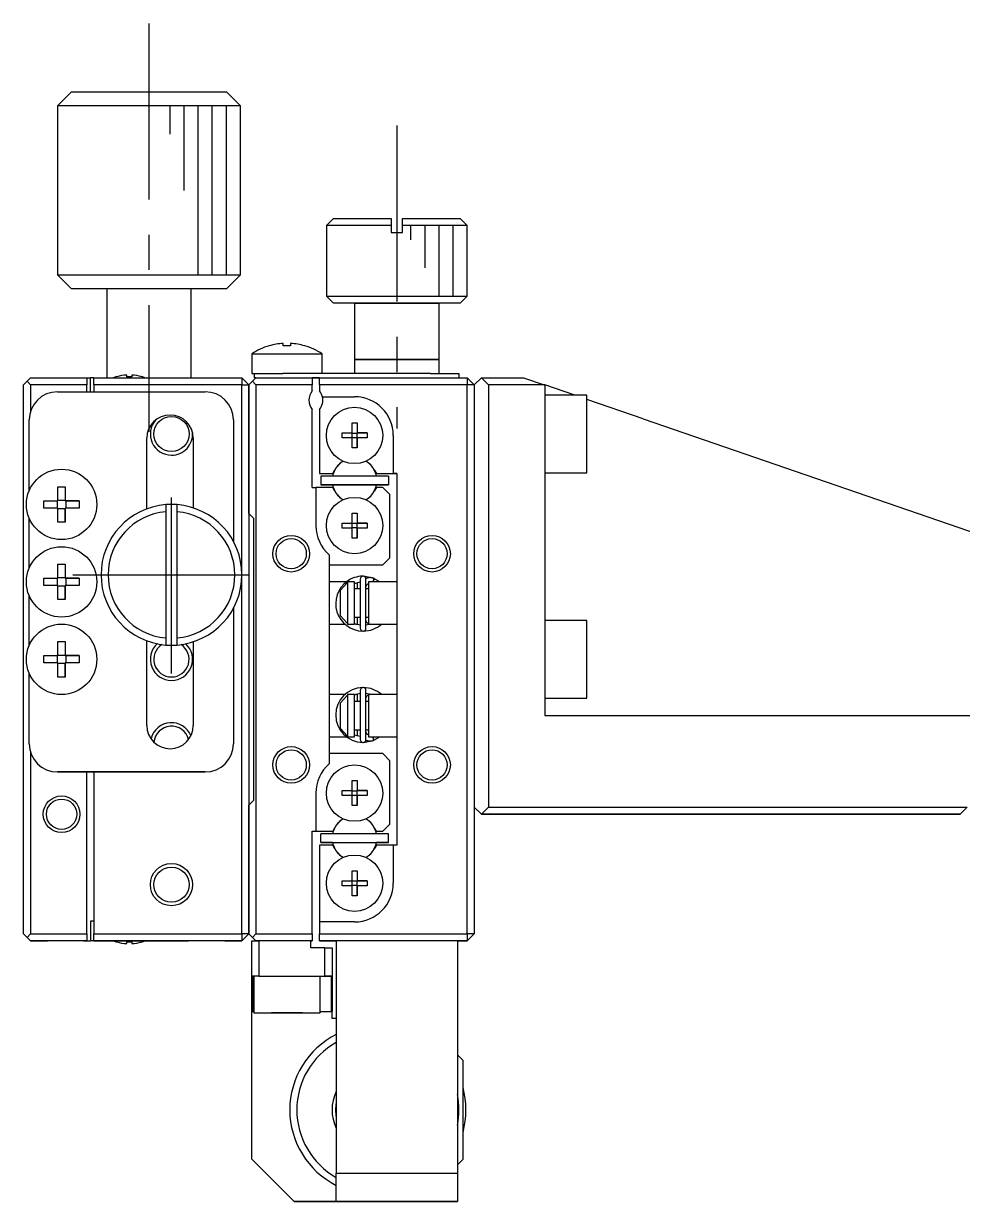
# Model space of a CAD drawing. Extents: x -213 to 364, y 25 to 498.
# Drawn here: x -212.7 to -146.1, y 235.8 to 319.4 of the extents above; entities that cross this region are included whole.
import ezdxf

# ---------------------------------------------------------------- set-up
doc = ezdxf.new("R2010")
doc.units = 0
doc.header["$LTSCALE"] = 10
doc.linetypes.add('CENTER', pattern=[2, 1.25, -0.25, 0.25, -0.25])
doc.layers.get('0').update_dxf_attribs({"linetype": 'CONTINUOUS'})
doc.layers.add('CENTER', color=1, linetype='CENTER')

msp = doc.modelspace()

# ---------------------------------------------------------------- linework, layer by layer
at = {"color": 7, "linetype": 'CONTINUOUS'}
for p, q in [((-209.319817, 314.560696), (-210.319817, 313.560696)), ((-209.319817, 314.560696), (-203.770006, 314.560696)), ((-203.770006, 314.560696), (-198.319817, 314.560696)), ((-197.319817, 313.560696), (-198.319817, 314.560696)), ((-203.760949, 313.560696), (-210.319817, 313.560696)), ((-210.319817, 313.560696), (-210.319817, 301.560696)), ((-197.319817, 313.560696), (-203.760949, 313.560696)), ((-197.319817, 301.560696), (-197.319817, 313.560696)), ((-190.719817, 305.560696), (-191.219817, 305.060696)), ((-190.719817, 305.560696), (-186.619817, 305.560696)), ((-186.619817, 305.560696), (-186.619817, 305.060696)), ((-185.819817, 305.560696), (-181.719817, 305.560696)), ((-185.819817, 305.060696), (-185.819817, 305.560696)), ((-181.219817, 305.060696), (-181.719817, 305.560696)), ((-186.619817, 305.060696), (-191.219817, 305.060696)), ((-191.219817, 305.060696), (-191.219817, 300.060696)), ((-186.619817, 305.060696), (-186.619817, 304.560696)), ((-186.619817, 304.560696), (-185.819817, 304.560696)), ((-181.219817, 305.060696), (-185.819817, 305.060696)), ((-185.819817, 304.560696), (-185.819817, 305.060696)), ((-181.219817, 300.060696), (-181.219817, 305.060696)), ((-210.319817, 301.560696), (-197.319817, 301.560696)), ((-210.319817, 301.560696), (-209.319817, 300.560696)), ((-198.319817, 300.560696), (-197.319817, 301.560696)), ((-206.819817, 300.560696), (-209.319817, 300.560696)), ((-198.319817, 300.560696), (-209.319817, 300.560696)), ((-203.869629, 300.560696), (-206.819817, 300.560696)), ((-200.819817, 300.560696), (-206.819817, 300.560696)), ((-206.819817, 300.560696), (-206.819817, 294.260696)), ((-200.819817, 300.560696), (-203.869629, 300.560696)), ((-198.319817, 300.560696), (-200.819817, 300.560696)), ((-200.819817, 294.260696), (-200.819817, 300.560696)), ((-191.219817, 300.060696), (-186.219817, 300.060696)), ((-191.219817, 300.060696), (-190.719817, 299.560696)), ((-189.219817, 299.560696), (-190.719817, 299.560696)), ((-186.219817, 299.560696), (-190.719817, 299.560696)), ((-183.219817, 299.560696), (-189.219817, 299.560696)), ((-189.219817, 299.560696), (-186.219817, 299.560696)), ((-189.219817, 299.560696), (-189.219817, 295.560696)), ((-186.219817, 300.060696), (-181.219817, 300.060696)), ((-181.719817, 299.560696), (-186.219817, 299.560696)), ((-186.219817, 299.560696), (-183.219817, 299.560696)), ((-181.719817, 299.560696), (-183.219817, 299.560696)), ((-183.219817, 295.560696), (-183.219817, 299.560696)), ((-181.719817, 299.560696), (-181.219817, 300.060696)), ((-195.278407, 296.523277), (-195.28175, 296.530132)), ((-194.279817, 296.523277), (-194.279817, 296.695649)), ((-193.759817, 296.523277), (-194.279817, 296.523277)), ((-193.759817, 296.695649), (-193.759817, 296.523277)), ((-192.757884, 296.530132), (-192.761228, 296.523277)), ((-196.519817, 295.952353), (-191.519817, 295.952353)), ((-196.519817, 295.952353), (-196.519817, 294.560696)), ((-191.519817, 294.560696), (-191.519817, 295.952353)), ((-189.219817, 295.560696), (-186.219817, 295.560696)), ((-186.219817, 295.560696), (-189.219817, 295.560696)), ((-189.219817, 295.560696), (-189.219817, 294.560696)), ((-186.219817, 295.560696), (-183.219817, 295.560696)), ((-183.219817, 295.560696), (-186.219817, 295.560696)), ((-183.219817, 294.560696), (-183.219817, 295.560696)), ((-205.399817, 294.330218), (-205.399817, 294.450555)), ((-205.039817, 294.450555), (-205.039817, 294.330218)), ((-196.519817, 294.560696), (-196.319817, 294.560696)), ((-196.519817, 294.560696), (-196.319817, 294.560696)), ((-196.319817, 294.260696), (-196.319817, 294.560696)), ((-196.319817, 294.560696), (-194.319817, 294.560696)), ((-183.819817, 294.560696), (-194.319817, 294.560696)), ((-183.819817, 294.560696), (-181.819817, 294.560696)), ((-181.819817, 294.560696), (-181.819817, 294.260696)), ((-212.469817, 294.010696), (-212.719817, 293.760696)), ((-212.719817, 254.760696), (-212.719817, 293.760696)), ((-212.469817, 294.010696), (-212.219817, 294.260696)), ((-212.219817, 293.760696), (-212.469817, 294.010696)), ((-212.219817, 294.260696), (-208.219817, 294.260696)), ((-212.219817, 293.760696), (-212.219817, 291.885196)), ((-208.219817, 293.760696), (-212.219817, 293.760696)), ((-208.219817, 294.260696), (-208.219817, 293.760696)), ((-208.219817, 294.260696), (-207.969817, 294.260696)), ((-208.219817, 293.260696), (-208.219817, 293.760696)), ((-207.969817, 293.260696), (-207.969817, 294.260696)), ((-207.719817, 294.260696), (-207.969817, 294.260696)), ((-207.719817, 294.260696), (-197.219817, 294.260696)), ((-207.719817, 293.760696), (-207.719817, 294.260696)), ((-197.219817, 293.760696), (-207.719817, 293.760696)), ((-207.719817, 293.760696), (-207.719817, 293.260696)), ((-206.106179, 294.330218), (-206.108433, 294.33484)), ((-205.039817, 294.330218), (-205.399817, 294.330218)), ((-204.331201, 294.33484), (-204.333456, 294.330218)), ((-197.219817, 294.260696), (-197.219817, 293.760696)), ((-197.219817, 294.260696), (-196.719817, 293.760696)), ((-197.219817, 280.260696), (-197.219817, 293.760696)), ((-197.219817, 293.760696), (-196.719817, 293.760696)), ((-196.469817, 294.010696), (-196.719817, 293.760696)), ((-196.719817, 284.610696), (-196.719817, 293.760696)), ((-196.719817, 293.760696), (-196.719817, 284.610696)), ((-196.469817, 294.010696), (-196.219817, 294.260696)), ((-196.219817, 293.760696), (-196.469817, 294.010696)), ((-196.219817, 294.260696), (-196.319817, 294.260696)), ((-196.219817, 294.260696), (-196.319817, 294.260696)), ((-196.219817, 294.260696), (-192.219817, 294.260696)), ((-196.219817, 293.760696), (-196.219817, 254.760696)), ((-192.219817, 293.760696), (-196.219817, 293.760696)), ((-192.219817, 294.260696), (-191.719817, 294.260696)), ((-191.719817, 294.260696), (-192.219817, 294.260696)), ((-192.219817, 294.260696), (-192.219817, 293.760696)), ((-192.219817, 293.322134), (-192.219817, 293.760696)), ((-191.719817, 294.260696), (-181.219817, 294.260696)), ((-191.719817, 293.760696), (-191.719817, 294.260696)), ((-191.719817, 293.760696), (-191.719817, 293.322134)), ((-181.219817, 293.760696), (-191.719817, 293.760696)), ((-181.219817, 294.260696), (-181.219817, 293.760696)), ((-180.719817, 293.760696), (-181.219817, 294.260696)), ((-181.219817, 254.760696), (-181.219817, 293.760696)), ((-180.719817, 293.760696), (-181.219817, 293.760696)), ((-180.219817, 294.260696), (-180.719817, 293.760696)), ((-180.719817, 293.760696), (-180.719817, 254.760696)), ((-179.719817, 293.760696), (-180.219817, 294.260696)), ((-180.219817, 294.260696), (-177.219817, 294.260696)), ((-179.719817, 293.760696), (-179.719817, 263.760696)), ((-175.767712, 293.760696), (-179.719817, 293.760696)), ((-177.219817, 294.260696), (-175.767712, 293.760696)), ((-175.719817, 293.744205), (-175.767712, 293.760696)), ((-175.719817, 293.744205), (-175.719817, 270.260696)), ((-173.589554, 293.010696), (-175.719817, 293.744205)), ((-210.319817, 293.260696), (-199.819817, 293.260696)), ((-191.501571, 292.910696), (-189.219817, 292.910696)), ((-191.501571, 292.910696), (-189.219817, 292.910696)), ((-172.719817, 293.010696), (-175.719817, 293.010696)), ((-172.719817, 287.510696), (-172.719817, 293.010696)), ((-192.219817, 286.460696), (-192.219817, 291.999258)), ((-191.719817, 291.999258), (-191.719817, 287.460696)), ((-168.719817, 291.333911), (-172.719817, 292.711222)), ((-212.319817, 286.240492), (-212.319817, 291.260696)), ((-197.819817, 291.260696), (-197.819817, 282.635564)), ((-168.719817, 291.333911), (-107.518756, 270.260696)), ((-190.106179, 290.340696), (-189.399817, 290.340696)), ((-190.106179, 289.980696), (-190.106179, 290.340696)), ((-190.106179, 290.340696), (-189.399817, 290.340696)), ((-189.399817, 291.047058), (-189.039817, 291.047058)), ((-189.399817, 290.340696), (-189.399817, 291.047058)), ((-189.389445, 290.330324), (-189.399817, 290.340696)), ((-189.389445, 289.991068), (-189.389445, 290.330324)), ((-189.389445, 290.330324), (-189.050189, 290.330324)), ((-189.050189, 290.330324), (-189.039817, 290.340696)), ((-189.050189, 290.330324), (-189.050189, 289.991068)), ((-189.039817, 291.047058), (-189.039817, 290.340696)), ((-189.039817, 291.047058), (-189.039817, 290.340696)), ((-189.039817, 290.340696), (-188.333456, 290.340696)), ((-188.333456, 290.340696), (-189.039817, 290.340696)), ((-188.333456, 290.340696), (-188.333456, 289.980696)), ((-203.969817, 284.944445), (-203.969817, 289.960696)), ((-200.669817, 289.960696), (-200.669817, 285.014379)), ((-189.399817, 289.980696), (-190.106179, 289.980696)), ((-189.389445, 289.991068), (-189.399817, 289.980696)), ((-189.399817, 289.274335), (-189.399817, 289.980696)), ((-189.050189, 289.991068), (-189.389445, 289.991068)), ((-189.050189, 289.991068), (-189.039817, 289.980696)), ((-189.039817, 289.980696), (-189.039817, 289.274335)), ((-188.333456, 289.980696), (-189.039817, 289.980696)), ((-189.039817, 289.274335), (-189.039817, 289.980696)), ((-186.469817, 290.160696), (-186.469817, 287.460696)), ((-189.039817, 289.274335), (-189.399817, 289.274335)), ((-191.719817, 287.460696), (-190.770623, 287.460696)), ((-191.719817, 287.460696), (-190.770623, 287.460696)), ((-186.819817, 287.260696), (-191.619817, 287.260696)), ((-191.619817, 287.260696), (-191.619817, 286.660696)), ((-190.770623, 287.460696), (-190.620457, 287.720791)), ((-190.620457, 287.720791), (-190.770623, 287.460696)), ((-187.819178, 287.720791), (-187.669012, 287.460696)), ((-187.669012, 287.460696), (-187.819178, 287.720791)), ((-187.669012, 287.460696), (-186.469817, 287.460696)), ((-187.669012, 287.460696), (-186.469817, 287.460696)), ((-186.950202, 287.460696), (-186.469817, 287.460696)), ((-186.950202, 287.460696), (-186.469817, 287.460696)), ((-186.950202, 287.460696), (-186.469817, 287.460696)), ((-186.950202, 287.460696), (-186.469817, 287.460696)), ((-186.950202, 287.460696), (-186.469817, 287.460696)), ((-186.950202, 287.460696), (-186.469817, 287.460696)), ((-186.950202, 287.460696), (-186.469817, 287.460696)), ((-186.950202, 287.460696), (-186.469817, 287.460696)), ((-186.950202, 287.460696), (-186.469817, 287.460696)), ((-186.950202, 287.460696), (-186.469817, 287.460696)), ((-186.819817, 287.260696), (-186.819817, 286.660696)), ((-186.219817, 287.460696), (-186.469817, 287.460696)), ((-186.469817, 287.460696), (-186.219817, 287.460696)), ((-186.469817, 287.460696), (-186.219817, 287.460696)), ((-186.469817, 287.460696), (-186.219817, 287.460696)), ((-186.469817, 287.460696), (-186.219817, 287.460696)), ((-186.469817, 287.460696), (-186.219817, 287.460696)), ((-186.219817, 287.460696), (-186.469817, 287.460696)), ((-186.469817, 287.460696), (-186.219817, 287.460696)), ((-186.469817, 287.460696), (-186.219817, 287.460696)), ((-186.469817, 287.460696), (-186.219817, 287.460696)), ((-186.469817, 287.460696), (-186.219817, 287.460696)), ((-186.469817, 287.460696), (-186.219817, 287.460696)), ((-186.219817, 287.460696), (-186.219817, 261.060696)), ((-175.719817, 287.510696), (-172.719817, 287.510696)), ((-210.279817, 286.519286), (-209.759817, 286.519286)), ((-210.279817, 285.520696), (-210.279817, 286.519286)), ((-209.759817, 286.519286), (-209.759817, 285.520696)), ((-209.759817, 286.519286), (-209.759817, 285.562071)), ((-192.219817, 286.460696), (-191.969817, 286.460696)), ((-191.969817, 286.460696), (-191.969817, 283.760696)), ((-190.770623, 286.460696), (-191.969817, 286.460696)), ((-191.619817, 286.660696), (-186.819817, 286.660696)), ((-190.778713, 286.660696), (-191.619817, 286.660696)), ((-190.778713, 286.660694), (-190.869817, 286.660694)), ((-187.569817, 286.660694), (-190.869817, 286.660694)), ((-190.778713, 286.660694), (-190.869817, 286.660694)), ((-190.778713, 286.660694), (-190.869817, 286.660694)), ((-190.778713, 286.660694), (-190.869817, 286.660694)), ((-190.778713, 286.660694), (-190.869817, 286.660694)), ((-190.778713, 286.660694), (-190.869817, 286.660694)), ((-190.778713, 286.660694), (-190.869817, 286.660694)), ((-190.778713, 286.660694), (-190.869817, 286.660694)), ((-190.778713, 286.660694), (-190.869817, 286.660694)), ((-190.778713, 286.660694), (-190.869817, 286.660694)), ((-190.778713, 286.660694), (-190.869817, 286.660694)), ((-190.778713, 286.660694), (-190.869817, 286.660694)), ((-190.778713, 286.660694), (-190.869817, 286.660694)), ((-190.778713, 286.660694), (-190.869817, 286.660694)), ((-190.778713, 286.660694), (-190.869817, 286.660694)), ((-190.620457, 286.200601), (-190.770623, 286.460696)), ((-187.669012, 286.460696), (-187.819178, 286.200601)), ((-187.219817, 286.460696), (-187.669012, 286.460696)), ((-187.569817, 286.660694), (-187.660922, 286.660694)), ((-187.569817, 286.660694), (-187.660922, 286.660694)), ((-187.569817, 286.660694), (-187.660922, 286.660694)), ((-187.569817, 286.660694), (-187.660922, 286.660694)), ((-187.569817, 286.660694), (-187.660922, 286.660694)), ((-187.569817, 286.660694), (-187.660922, 286.660694)), ((-187.569817, 286.660694), (-187.660922, 286.660694)), ((-187.569817, 286.660694), (-187.660922, 286.660694)), ((-187.569817, 286.660694), (-187.660922, 286.660694)), ((-187.569817, 286.660694), (-187.660922, 286.660694)), ((-187.569817, 286.660694), (-187.660922, 286.660694)), ((-187.569817, 286.660694), (-187.660922, 286.660694)), ((-187.569817, 286.660694), (-187.660922, 286.660694)), ((-187.569817, 286.660694), (-187.660922, 286.660694)), ((-187.569817, 286.660694), (-187.660922, 286.660694)), ((-186.819817, 286.660696), (-187.660921, 286.660696)), ((-186.719817, 285.960696), (-187.219817, 286.460696)), ((-211.278407, 285.520696), (-210.279817, 285.520696)), ((-211.278407, 285.000696), (-211.278407, 285.520696)), ((-211.278407, 285.520696), (-210.321192, 285.520696)), ((-210.321192, 285.520696), (-210.279817, 285.520696)), ((-210.321192, 285.000696), (-210.321192, 285.520696)), ((-210.279817, 285.562071), (-209.759817, 285.562071)), ((-209.759817, 285.562071), (-209.759817, 285.520696)), ((-209.759817, 285.520696), (-208.761228, 285.520696)), ((-209.759817, 285.520696), (-209.718442, 285.520696)), ((-208.761228, 285.520696), (-209.718442, 285.520696)), ((-209.718442, 285.520696), (-209.718442, 285.000696)), ((-208.761228, 285.520696), (-208.761228, 285.000696)), ((-186.719817, 281.460696), (-186.719817, 285.960696)), ((-210.279817, 285.000696), (-211.278407, 285.000696)), ((-210.279817, 284.002107), (-210.279817, 285.000696)), ((-209.759817, 284.959321), (-210.279817, 284.959321)), ((-209.759817, 285.000696), (-209.759817, 284.002107)), ((-208.761228, 285.000696), (-209.759817, 285.000696)), ((-209.759817, 285.000696), (-209.759817, 284.959321)), ((-209.759817, 284.002107), (-209.759817, 284.959321)), ((-202.619817, 285.24467), (-202.619817, 284.742883)), ((-202.619817, 284.742883), (-202.619817, 275.778509)), ((-201.819817, 284.742883), (-201.819817, 285.24467)), ((-201.819817, 275.778509), (-201.819817, 284.742883)), ((-196.719817, 284.610696), (-196.369817, 284.260696)), ((-196.369817, 284.260696), (-196.719817, 284.610696)), ((-196.719817, 284.610696), (-196.719817, 263.910696)), ((-189.399817, 284.647058), (-189.039817, 284.647058)), ((-189.399817, 283.940696), (-189.399817, 284.647058)), ((-189.039817, 284.647058), (-189.039817, 283.940696)), ((-189.039817, 284.647058), (-189.039817, 283.940696)), ((-212.319817, 280.740492), (-212.319817, 284.2809)), ((-209.759817, 284.002107), (-210.279817, 284.002107)), ((-196.369817, 264.260696), (-196.369817, 284.260696)), ((-190.106179, 283.940696), (-189.399817, 283.940696)), ((-190.106179, 283.580696), (-190.106179, 283.940696)), ((-190.106179, 283.940696), (-189.399817, 283.940696)), ((-189.399817, 283.580696), (-190.106179, 283.580696)), ((-189.389445, 283.930324), (-189.399817, 283.940696)), ((-189.389445, 283.591068), (-189.399817, 283.580696)), ((-189.399817, 282.874335), (-189.399817, 283.580696)), ((-189.389445, 283.591068), (-189.389445, 283.930324)), ((-189.389445, 283.930324), (-189.050189, 283.930324)), ((-189.050189, 283.591068), (-189.389445, 283.591068)), ((-189.050189, 283.930324), (-189.039817, 283.940696)), ((-189.050189, 283.930324), (-189.050189, 283.591068)), ((-189.050189, 283.591068), (-189.039817, 283.580696)), ((-189.039817, 283.940696), (-188.333456, 283.940696)), ((-188.333456, 283.940696), (-189.039817, 283.940696)), ((-189.039817, 283.580696), (-189.039817, 282.874335)), ((-188.333456, 283.580696), (-189.039817, 283.580696)), ((-189.039817, 282.874335), (-189.039817, 283.580696)), ((-188.333456, 283.940696), (-188.333456, 283.580696)), ((-189.039817, 282.874335), (-189.399817, 282.874335)), ((-191.019817, 281.681634), (-191.019817, 266.839758)), ((-187.219817, 280.960696), (-186.719817, 281.460696)), ((-186.719817, 281.460696), (-187.219817, 280.960696)), ((-210.279817, 281.019286), (-209.759817, 281.019286)), ((-210.279817, 280.020696), (-210.279817, 281.019286)), ((-209.759817, 281.019286), (-209.759817, 280.020696)), ((-209.759817, 281.019286), (-209.759817, 280.062071)), ((-197.219817, 254.760696), (-197.219817, 280.260696)), ((-191.019817, 280.960696), (-187.219817, 280.960696)), ((-191.019817, 280.960696), (-187.219817, 280.960696)), ((-211.278407, 280.020696), (-210.279817, 280.020696)), ((-211.278407, 279.500696), (-211.278407, 280.020696)), ((-211.278407, 280.020696), (-210.321192, 280.020696)), ((-210.279817, 279.500696), (-211.278407, 279.500696)), ((-210.321192, 280.020696), (-210.279817, 280.020696)), ((-210.321192, 279.500696), (-210.321192, 280.020696)), ((-210.279817, 280.062071), (-209.759817, 280.062071)), ((-210.279817, 278.502107), (-210.279817, 279.500696)), ((-209.759817, 279.459321), (-210.279817, 279.459321)), ((-209.759817, 280.062071), (-209.759817, 280.020696)), ((-209.759817, 280.020696), (-208.761228, 280.020696)), ((-209.759817, 280.020696), (-209.718442, 280.020696)), ((-209.759817, 279.500696), (-209.759817, 278.502107)), ((-208.761228, 279.500696), (-209.759817, 279.500696)), ((-209.759817, 279.500696), (-209.759817, 279.459321)), ((-209.759817, 278.502107), (-209.759817, 279.459321)), ((-208.761228, 280.020696), (-209.718442, 280.020696)), ((-209.718442, 280.020696), (-209.718442, 279.500696)), ((-208.761228, 280.020696), (-208.761228, 279.500696)), ((-189.798252, 279.760696), (-191.019817, 279.760696)), ((-190.219817, 279.177211), (-189.719817, 279.706379)), ((-189.719817, 279.760696), (-189.719817, 279.706379)), ((-189.219817, 279.760696), (-189.719817, 279.760696)), ((-189.719817, 279.706379), (-189.719817, 276.815013)), ((-189.219949, 279.64109), (-188.813387, 279.751954)), ((-189.219817, 276.760696), (-189.219817, 279.760696)), ((-189.019817, 279.260696), (-189.019817, 279.710526)), ((-188.813336, 279.963774), (-188.813336, 276.463774)), ((-187.840585, 280.002807), (-188.589058, 280.162313)), ((-188.384618, 280.009779), (-188.415932, 279.995779)), ((-188.413336, 276.463774), (-188.413336, 279.963774)), ((-188.413009, 279.376842), (-188.411974, 279.391536)), ((-188.411974, 279.391536), (-188.410235, 279.406162)), ((-188.410235, 279.406162), (-188.407794, 279.420686)), ((-188.407794, 279.420686), (-188.404657, 279.435072)), ((-188.404657, 279.435072), (-188.400831, 279.449289)), ((-188.400831, 279.449289), (-188.396323, 279.463303)), ((-188.396323, 279.463303), (-188.391145, 279.477081)), ((-188.391145, 279.477081), (-188.385305, 279.490592)), ((-188.385305, 279.490592), (-188.378818, 279.503803)), ((-188.352483, 280.022265), (-188.384618, 280.009779)), ((-188.378818, 279.503803), (-188.371696, 279.516682)), ((-188.371696, 279.516682), (-188.363954, 279.529199)), ((-188.363954, 279.529199), (-188.355609, 279.541323)), ((-188.355609, 279.541323), (-188.34668, 279.553025)), ((-188.319778, 280.033127), (-188.352483, 280.022265)), ((-188.34668, 279.553025), (-188.337185, 279.564275)), ((-188.337185, 279.564275), (-188.327144, 279.575044)), ((-188.327144, 279.575044), (-188.316581, 279.585306)), ((-188.286584, 280.042338), (-188.319778, 280.033127)), ((-188.316581, 279.585306), (-188.305519, 279.595033)), ((-188.305519, 279.595033), (-188.293982, 279.6042)), ((-188.293982, 279.6042), (-188.281998, 279.612782)), ((-188.252981, 280.049877), (-188.286584, 280.042338)), ((-188.281998, 279.612782), (-188.269594, 279.620755)), ((-188.269594, 279.620755), (-188.256799, 279.628096)), ((-188.256799, 279.628096), (-188.243645, 279.634785)), ((-188.219052, 280.055724), (-188.252981, 280.049877)), ((-188.243645, 279.634785), (-188.230163, 279.640802)), ((-188.230163, 279.640802), (-188.219841, 279.644868)), ((-188.219817, 279.760696), (-188.219817, 276.760696)), ((-186.219817, 279.760696), (-188.219817, 279.760696)), ((-188.184878, 280.059867), (-188.219052, 280.055724)), ((-188.150544, 280.062296), (-188.184878, 280.059867)), ((-188.116133, 280.063003), (-188.150544, 280.062296)), ((-188.081728, 280.061988), (-188.116133, 280.063003)), ((-188.047414, 280.059252), (-188.081728, 280.061988)), ((-188.013273, 280.054802), (-188.047414, 280.059252)), ((-187.97939, 280.048648), (-188.013273, 280.054802)), ((-187.945847, 280.040804), (-187.97939, 280.048648)), ((-187.912727, 280.031289), (-187.945847, 280.040804)), ((-187.917924, 279.774716), (-187.924511, 279.760696)), ((-187.911402, 279.78905), (-187.917924, 279.774716)), ((-187.841213, 280.003119), (-187.913844, 279.76069)), ((-187.880111, 280.020126), (-187.912727, 280.031289)), ((-187.904986, 279.803607), (-187.911402, 279.78905)), ((-187.898717, 279.818295), (-187.904986, 279.803607)), ((-187.892635, 279.833018), (-187.898717, 279.818295)), ((-187.886778, 279.847685), (-187.892635, 279.833018)), ((-187.881185, 279.8622), (-187.886778, 279.847685)), ((-187.87589, 279.876472), (-187.881185, 279.8622)), ((-187.84976, 280.008057), (-187.880111, 280.020126)), ((-187.870928, 279.890409), (-187.87589, 279.876472)), ((-187.86633, 279.903923), (-187.870928, 279.890409)), ((-187.862125, 279.916928), (-187.86633, 279.903923)), ((-187.858341, 279.92934), (-187.862125, 279.916928)), ((-187.855001, 279.941081), (-187.858341, 279.92934)), ((-187.852127, 279.952075), (-187.855001, 279.941081)), ((-187.849736, 279.962252), (-187.852127, 279.952075)), ((-187.851441, 280.008411), (-187.849183, 280.007758)), ((-187.42855, 279.760716), (-187.850303, 280.007015)), ((-187.847845, 279.971549), (-187.849736, 279.962252)), ((-187.849183, 280.007758), (-187.847427, 280.005934)), ((-187.846465, 279.979904), (-187.847845, 279.971549)), ((-187.847427, 280.005934), (-187.846185, 280.002951)), ((-187.845606, 279.987266), (-187.846465, 279.979904)), ((-187.846185, 280.002951), (-187.845465, 279.998826)), ((-187.845271, 279.993586), (-187.845606, 279.987266)), ((-187.845465, 279.998826), (-187.845271, 279.993586)), ((-212.319817, 275.240492), (-212.319817, 278.7809)), ((-190.219817, 277.344181), (-190.219817, 279.177211)), ((-188.813336, 279.260696), (-189.219817, 279.260696)), ((-188.413336, 279.362887), (-188.413009, 279.376842)), ((-188.219817, 279.260696), (-188.413336, 279.260696)), ((-209.759817, 278.502107), (-210.279817, 278.502107)), ((-197.819817, 277.885828), (-197.819817, 268.260696)), ((-189.719817, 276.815013), (-190.219817, 277.344181)), ((-189.219817, 277.260696), (-188.813336, 277.260696)), ((-189.019817, 276.760696), (-189.019817, 277.260696)), ((-188.413336, 277.260696), (-188.219817, 277.260696)), ((-188.413286, 277.059338), (-188.413336, 277.064661)), ((-188.412666, 277.044616), (-188.413286, 277.059338)), ((-188.411339, 277.029938), (-188.412666, 277.044616)), ((-188.409306, 277.015338), (-188.411339, 277.029938)), ((-188.406571, 277.000851), (-188.409306, 277.015338)), ((-188.40314, 276.986509), (-188.406571, 277.000851)), ((-188.39902, 276.972346), (-188.40314, 276.986509)), ((-188.394218, 276.958397), (-188.39902, 276.972346)), ((-188.388744, 276.944694), (-188.394218, 276.958397)), ((-188.38261, 276.931269), (-188.388744, 276.944694)), ((-188.375827, 276.918156), (-188.38261, 276.931269)), ((-188.36841, 276.905387), (-188.375827, 276.918156)), ((-188.360375, 276.892993), (-188.36841, 276.905387)), ((-188.351738, 276.881005), (-188.360375, 276.892993)), ((-172.719817, 277.010696), (-175.719817, 277.010696)), ((-172.719817, 271.510696), (-172.719817, 277.010696)), ((-191.019817, 276.760696), (-189.911651, 276.760696)), ((-189.719817, 276.815013), (-189.719817, 276.760696)), ((-189.719817, 276.760696), (-189.219817, 276.760696)), ((-188.81339, 276.675881), (-189.219903, 276.786123)), ((-189.154333, 276.760696), (-189.154173, 276.760696)), ((-189.153912, 276.760696), (-189.019817, 276.760696)), ((-188.072331, 276.760358), (-188.413276, 276.675568)), ((-188.342519, 276.869454), (-188.351738, 276.881005)), ((-188.332736, 276.85837), (-188.342519, 276.869454)), ((-188.322413, 276.847782), (-188.332736, 276.85837)), ((-188.311573, 276.837717), (-188.322413, 276.847782)), ((-188.30024, 276.828203), (-188.311573, 276.837717)), ((-188.288441, 276.819267), (-188.30024, 276.828203)), ((-188.276204, 276.810933), (-188.288441, 276.819267)), ((-188.263559, 276.803224), (-188.276204, 276.810933)), ((-188.250537, 276.796163), (-188.263559, 276.803224)), ((-188.23717, 276.789771), (-188.250537, 276.796163)), ((-188.223493, 276.784067), (-188.23717, 276.789771)), ((-188.219841, 276.78268), (-188.223493, 276.784067)), ((-188.219817, 276.760696), (-186.219817, 276.760696)), ((-187.909291, 276.397349), (-187.908384, 276.397641)), ((-187.908384, 276.397641), (-187.905124, 276.398699)), ((-187.905124, 276.398699), (-187.903973, 276.399077)), ((-187.903973, 276.399077), (-187.903076, 276.399373)), ((-187.903076, 276.399373), (-187.901804, 276.399795)), ((-187.901804, 276.399795), (-187.84976, 276.419491)), ((-187.854044, 276.419587), (-187.851441, 276.419137)), ((-187.851441, 276.419137), (-187.851799, 276.419999)), ((-187.84976, 276.419491), (-187.851441, 276.419137)), ((-187.849004, 276.419906), (-187.84976, 276.419491)), ((-210.279817, 275.519286), (-209.759817, 275.519286)), ((-210.279817, 274.520696), (-210.279817, 275.519286)), ((-209.759817, 275.519286), (-209.759817, 274.520696)), ((-209.759817, 275.519286), (-209.759817, 274.562071)), ((-203.969817, 269.560696), (-203.969817, 275.576948)), ((-202.619817, 275.778509), (-202.619817, 275.276722)), ((-201.819817, 275.276722), (-201.819817, 275.778509)), ((-200.669817, 275.507013), (-200.669817, 269.560696)), ((-211.278407, 274.520696), (-210.279817, 274.520696)), ((-211.278407, 274.000696), (-211.278407, 274.520696)), ((-211.278407, 274.520696), (-210.321192, 274.520696)), ((-210.321192, 274.520696), (-210.279817, 274.520696)), ((-210.321192, 274.000696), (-210.321192, 274.520696)), ((-210.279817, 274.562071), (-209.759817, 274.562071)), ((-209.759817, 274.562071), (-209.759817, 274.520696)), ((-209.759817, 274.520696), (-208.761228, 274.520696)), ((-209.759817, 274.520696), (-209.718442, 274.520696)), ((-208.761228, 274.520696), (-209.718442, 274.520696)), ((-209.718442, 274.520696), (-209.718442, 274.000696)), ((-208.761228, 274.520696), (-208.761228, 274.000696)), ((-210.279817, 274.000696), (-211.278407, 274.000696)), ((-210.279817, 273.002107), (-210.279817, 274.000696)), ((-209.759817, 273.959321), (-210.279817, 273.959321)), ((-209.759817, 274.000696), (-209.759817, 273.002107)), ((-208.761228, 274.000696), (-209.759817, 274.000696)), ((-209.759817, 274.000696), (-209.759817, 273.959321)), ((-209.759817, 273.002107), (-209.759817, 273.959321)), ((-212.319817, 268.260696), (-212.319817, 273.2809)), ((-209.759817, 273.002107), (-210.279817, 273.002107)), ((-188.813336, 272.057618), (-188.813336, 268.557618)), ((-188.413336, 268.557618), (-188.413336, 272.057618)), ((-187.910123, 272.124308), (-187.911172, 272.124642)), ((-187.908749, 272.123869), (-187.910123, 272.124308)), ((-187.907759, 272.12355), (-187.908749, 272.123869)), ((-187.906864, 272.12326), (-187.907759, 272.12355)), ((-187.90543, 272.122793), (-187.906864, 272.12326)), ((-187.903869, 272.122281), (-187.90543, 272.122793)), ((-187.902816, 272.121933), (-187.903869, 272.122281)), ((-187.901308, 272.121432), (-187.902816, 272.121933)), ((-187.898813, 272.120594), (-187.901308, 272.121432)), ((-187.896833, 272.119921), (-187.898813, 272.120594)), ((-187.84976, 272.101901), (-187.896833, 272.119921)), ((-187.851441, 272.102255), (-187.851818, 272.101347)), ((-187.84976, 272.101901), (-187.851441, 272.102255)), ((-187.849004, 272.101486), (-187.84976, 272.101901)), ((-189.911556, 271.760696), (-191.019817, 271.760696)), ((-190.219817, 271.177211), (-189.719817, 271.706379)), ((-190.219817, 269.344181), (-190.219817, 271.177211)), ((-189.910948, 271.760696), (-189.911173, 271.760696)), ((-189.719817, 271.760696), (-189.719817, 271.706379)), ((-189.219817, 271.760696), (-189.719817, 271.760696)), ((-189.719817, 271.706379), (-189.719817, 268.815013)), ((-189.220008, 271.735225), (-188.813339, 271.845518)), ((-189.219817, 268.760696), (-189.219817, 271.760696)), ((-188.813336, 271.260696), (-189.219817, 271.260696)), ((-189.019817, 271.760696), (-189.153992, 271.760696)), ((-189.019817, 271.260696), (-189.019817, 271.760696)), ((-188.413336, 271.456731), (-188.413009, 271.470685)), ((-188.219817, 271.260696), (-188.413336, 271.260696)), ((-188.413243, 271.84582), (-188.184722, 271.798121)), ((-188.413009, 271.470685), (-188.411974, 271.48538)), ((-188.411974, 271.48538), (-188.410235, 271.500006)), ((-188.410235, 271.500006), (-188.407794, 271.514529)), ((-188.407794, 271.514529), (-188.404657, 271.528916)), ((-188.404657, 271.528916), (-188.400831, 271.543133)), ((-188.400831, 271.543133), (-188.396323, 271.557147)), ((-188.396323, 271.557147), (-188.391145, 271.570925)), ((-188.391145, 271.570925), (-188.385305, 271.584436)), ((-188.385305, 271.584436), (-188.378818, 271.597646)), ((-188.378818, 271.597646), (-188.371696, 271.610526)), ((-188.371696, 271.610526), (-188.363954, 271.623043)), ((-188.363954, 271.623043), (-188.355609, 271.635167)), ((-188.355609, 271.635167), (-188.34668, 271.646869)), ((-188.34668, 271.646869), (-188.337185, 271.658118)), ((-188.337185, 271.658118), (-188.327144, 271.668888)), ((-188.327144, 271.668888), (-188.316581, 271.67915)), ((-188.316581, 271.67915), (-188.305519, 271.688877)), ((-188.305519, 271.688877), (-188.293982, 271.698044)), ((-188.293982, 271.698044), (-188.281998, 271.706626)), ((-188.281998, 271.706626), (-188.269594, 271.714598)), ((-188.269594, 271.714598), (-188.256799, 271.72194)), ((-188.256799, 271.72194), (-188.243645, 271.728629)), ((-188.243645, 271.728629), (-188.230163, 271.734646)), ((-188.230163, 271.734646), (-188.219841, 271.738712)), ((-188.219817, 271.760696), (-188.219817, 268.760696)), ((-186.219817, 271.760696), (-188.219817, 271.760696)), ((-188.184722, 271.798121), (-188.072052, 271.76093)), ((-175.719817, 271.510696), (-172.719817, 271.510696)), ((-175.719817, 270.260696), (-107.518756, 270.260696)), ((-191.019817, 268.760696), (-189.798426, 268.760696)), ((-189.719817, 268.815013), (-190.219817, 269.344181)), ((-189.797969, 268.760696), (-189.797832, 268.760696)), ((-189.719817, 268.815013), (-189.719817, 268.760696)), ((-189.719817, 268.760696), (-189.219817, 268.760696)), ((-188.813357, 268.769435), (-189.219964, 268.880309)), ((-189.219817, 269.260696), (-188.813336, 269.260696)), ((-189.019817, 268.811312), (-189.019817, 269.260696)), ((-188.415981, 268.525636), (-188.40391, 268.520017)), ((-188.413336, 269.260696), (-188.219817, 269.260696)), ((-188.413286, 269.153182), (-188.413336, 269.158505)), ((-188.412666, 269.13846), (-188.413286, 269.153182)), ((-188.411339, 269.123782), (-188.412666, 269.13846)), ((-188.409306, 269.109182), (-188.411339, 269.123782)), ((-188.406571, 269.094694), (-188.409306, 269.109182)), ((-188.40314, 269.080353), (-188.406571, 269.094694)), ((-188.40391, 268.520017), (-188.372131, 268.506541)), ((-188.39902, 269.06619), (-188.40314, 269.080353)), ((-188.394218, 269.052241), (-188.39902, 269.06619)), ((-188.388744, 269.038537), (-188.394218, 269.052241)), ((-188.38261, 269.025113), (-188.388744, 269.038537)), ((-188.375827, 269.012), (-188.38261, 269.025113)), ((-188.36841, 268.999231), (-188.375827, 269.012)), ((-188.360375, 268.986837), (-188.36841, 268.999231)), ((-188.351738, 268.974849), (-188.360375, 268.986837)), ((-188.342519, 268.963298), (-188.351738, 268.974849)), ((-188.332736, 268.952214), (-188.342519, 268.963298)), ((-188.322413, 268.941626), (-188.332736, 268.952214)), ((-188.311573, 268.931561), (-188.322413, 268.941626)), ((-188.30024, 268.922047), (-188.311573, 268.931561)), ((-188.288441, 268.913111), (-188.30024, 268.922047)), ((-188.276204, 268.904776), (-188.288441, 268.913111)), ((-188.263559, 268.897068), (-188.276204, 268.904776)), ((-188.250537, 268.890007), (-188.263559, 268.897068)), ((-188.23717, 268.883615), (-188.250537, 268.890007)), ((-188.223493, 268.87791), (-188.23717, 268.883615)), ((-188.219841, 268.876524), (-188.223493, 268.87791)), ((-188.219817, 268.760696), (-186.219817, 268.760696)), ((-187.917924, 268.746676), (-187.924511, 268.760696)), ((-187.911402, 268.732342), (-187.917924, 268.746676)), ((-187.841213, 268.518273), (-187.913844, 268.760702)), ((-187.904986, 268.717785), (-187.911402, 268.732342)), ((-187.898717, 268.703097), (-187.904986, 268.717785)), ((-187.892635, 268.688374), (-187.898717, 268.703097)), ((-187.886778, 268.673707), (-187.892635, 268.688374)), ((-187.881185, 268.659192), (-187.886778, 268.673707)), ((-187.87589, 268.64492), (-187.881185, 268.659192)), ((-187.870928, 268.630983), (-187.87589, 268.64492)), ((-187.86633, 268.617469), (-187.870928, 268.630983)), ((-187.862125, 268.604464), (-187.86633, 268.617469)), ((-187.858341, 268.592052), (-187.862125, 268.604464)), ((-187.855001, 268.580311), (-187.858341, 268.592052)), ((-187.852127, 268.569317), (-187.855001, 268.580311)), ((-187.849736, 268.55914), (-187.852127, 268.569317)), ((-187.850303, 268.514377), (-187.428641, 268.760606)), ((-187.847845, 268.549843), (-187.849736, 268.55914)), ((-187.846465, 268.541488), (-187.847845, 268.549843)), ((-187.847427, 268.515458), (-187.846185, 268.518442)), ((-187.845606, 268.534126), (-187.846465, 268.541488)), ((-187.846185, 268.518442), (-187.845465, 268.522566)), ((-187.845271, 268.527806), (-187.845606, 268.534126)), ((-187.845465, 268.522566), (-187.845271, 268.527806)), ((-188.587804, 268.359096), (-187.903878, 268.492629)), ((-188.372131, 268.506541), (-188.339736, 268.494677)), ((-188.339736, 268.494677), (-188.306805, 268.484452)), ((-188.306805, 268.484452), (-188.273418, 268.47589)), ((-188.273418, 268.47589), (-188.239659, 268.469011)), ((-188.239659, 268.469011), (-188.205609, 268.463831)), ((-188.205609, 268.463831), (-188.171351, 268.460362)), ((-188.171351, 268.460362), (-188.13697, 268.458612)), ((-188.13697, 268.458612), (-188.102549, 268.458584)), ((-188.102549, 268.458584), (-188.068172, 268.460279)), ((-188.068172, 268.460279), (-188.033923, 268.463691)), ((-188.033923, 268.463691), (-187.999884, 268.468813)), ((-187.999884, 268.468813), (-187.96614, 268.475631)), ((-187.96614, 268.475631), (-187.932771, 268.48413)), ((-187.932771, 268.48413), (-187.89986, 268.494289)), ((-187.89986, 268.494289), (-187.867486, 268.506084)), ((-187.867486, 268.506084), (-187.84976, 268.513335)), ((-187.851441, 268.512981), (-187.849183, 268.513634)), ((-187.849183, 268.513634), (-187.847427, 268.515458)), ((-212.219817, 267.636196), (-212.219817, 254.760696)), ((-187.219817, 267.560696), (-191.019817, 267.560696)), ((-186.719817, 267.060696), (-187.219817, 267.560696)), ((-186.719817, 262.560696), (-186.719817, 267.060696)), ((-199.819817, 266.260696), (-210.319817, 266.260696)), ((-210.319817, 266.260696), (-208.219817, 266.260696)), ((-208.219817, 266.260696), (-207.719817, 266.260696)), ((-208.219817, 254.760696), (-208.219817, 266.260696)), ((-207.719817, 266.260696), (-199.819817, 266.260696)), ((-207.719817, 266.260696), (-207.719817, 254.760696)), ((-189.399817, 265.647058), (-189.039817, 265.647058)), ((-189.399817, 264.940696), (-189.399817, 265.647058)), ((-189.039817, 265.647058), (-189.039817, 264.940696)), ((-189.039817, 265.647058), (-189.039817, 264.940696)), ((-191.969817, 264.760696), (-191.969817, 262.060696)), ((-190.106179, 264.940696), (-189.399817, 264.940696)), ((-190.106179, 264.580696), (-190.106179, 264.940696)), ((-190.106179, 264.940696), (-189.399817, 264.940696)), ((-189.399817, 264.580696), (-190.106179, 264.580696)), ((-189.389445, 264.930324), (-189.399817, 264.940696)), ((-189.389445, 264.591068), (-189.399817, 264.580696)), ((-189.399817, 263.874335), (-189.399817, 264.580696)), ((-189.389445, 264.591068), (-189.389445, 264.930324)), ((-189.389445, 264.930324), (-189.050189, 264.930324)), ((-189.050189, 264.591068), (-189.389445, 264.591068)), ((-189.050189, 264.930324), (-189.039817, 264.940696)), ((-189.050189, 264.930324), (-189.050189, 264.591068)), ((-189.050189, 264.591068), (-189.039817, 264.580696)), ((-189.039817, 264.940696), (-188.333456, 264.940696)), ((-188.333456, 264.940696), (-189.039817, 264.940696)), ((-189.039817, 264.580696), (-189.039817, 263.874335)), ((-188.333456, 264.580696), (-189.039817, 264.580696)), ((-189.039817, 263.874335), (-189.039817, 264.580696)), ((-188.333456, 264.940696), (-188.333456, 264.580696)), ((-196.369817, 264.260696), (-196.719817, 263.910696)), ((-196.719817, 254.760696), (-196.719817, 263.910696)), ((-196.719817, 263.910696), (-196.719817, 254.760696)), ((-189.039817, 263.874335), (-189.399817, 263.874335)), ((-180.719817, 263.760696), (-180.219817, 263.260696)), ((-180.219817, 263.260696), (-180.719817, 263.760696)), ((-180.219817, 263.260696), (-179.719817, 263.760696)), ((-179.719817, 263.760696), (-145.719817, 263.760696)), ((-145.719817, 263.760696), (-146.219817, 263.260696)), ((-146.219817, 263.260696), (-145.719817, 263.760696)), ((-146.219817, 263.260696), (-180.219817, 263.260696)), ((-180.219817, 263.260696), (-146.219817, 263.260696)), ((-192.219817, 262.060696), (-191.969817, 262.060696)), ((-192.219817, 254.760696), (-192.219817, 262.060696)), ((-192.219817, 262.060696), (-191.969817, 262.060696)), ((-191.969817, 262.060696), (-190.770623, 262.060696)), ((-191.969817, 262.060696), (-190.770623, 262.060696)), ((-191.619817, 261.260696), (-191.619817, 261.860696)), ((-186.819817, 261.860696), (-191.619817, 261.860696)), ((-190.620457, 262.320791), (-190.770623, 262.060696)), ((-190.620457, 262.320791), (-190.770623, 262.060696)), ((-187.669012, 262.060696), (-187.819178, 262.320791)), ((-187.669012, 262.060696), (-187.819178, 262.320791)), ((-187.669012, 262.060696), (-187.219817, 262.060696)), ((-187.669012, 262.060696), (-187.219817, 262.060696)), ((-187.219817, 262.060696), (-186.719817, 262.560696)), ((-186.719817, 262.560696), (-187.219817, 262.060696)), ((-186.819817, 261.260696), (-186.819817, 261.860696)), ((-190.770623, 261.060696), (-191.719817, 261.060696)), ((-191.719817, 261.060696), (-191.719817, 255.610696)), ((-191.619817, 261.260696), (-186.819817, 261.260696)), ((-190.778713, 261.260696), (-191.619817, 261.260696)), ((-190.869817, 261.260696), (-190.778713, 261.260696)), ((-190.869817, 261.260696), (-190.778713, 261.260696)), ((-190.869817, 261.260696), (-190.778713, 261.260696)), ((-190.869817, 261.260696), (-190.778713, 261.260696)), ((-190.869817, 261.260696), (-187.569817, 261.260696)), ((-190.869817, 261.260696), (-190.778713, 261.260696)), ((-190.869817, 261.260696), (-190.778713, 261.260696)), ((-190.869817, 261.260696), (-190.778713, 261.260696)), ((-190.620457, 260.800601), (-190.770623, 261.060696)), ((-187.669012, 261.060696), (-187.819178, 260.800601)), ((-186.469817, 261.060696), (-187.669012, 261.060696)), ((-186.819817, 261.260696), (-187.660922, 261.260696)), ((-187.660922, 261.260696), (-187.569817, 261.260696)), ((-187.660922, 261.260696), (-187.569817, 261.260696)), ((-187.660922, 261.260696), (-187.569817, 261.260696)), ((-187.660922, 261.260696), (-187.569817, 261.260696)), ((-187.660922, 261.260696), (-187.569817, 261.260696)), ((-187.660922, 261.260696), (-187.569817, 261.260696)), ((-187.660922, 261.260696), (-187.569817, 261.260696)), ((-187.660922, 261.260696), (-187.569817, 261.260696)), ((-187.660922, 261.260696), (-187.569817, 261.260696)), ((-187.660922, 261.260696), (-187.569817, 261.260696)), ((-187.660922, 261.260696), (-187.569817, 261.260696)), ((-187.660922, 261.260696), (-187.569817, 261.260696)), ((-187.660922, 261.260696), (-187.569817, 261.260696)), ((-187.660922, 261.260696), (-187.569817, 261.260696)), ((-187.660922, 261.260696), (-187.569817, 261.260696)), ((-186.469817, 261.060696), (-186.469817, 258.360696)), ((-186.219817, 261.060696), (-186.469817, 261.060696)), ((-190.106179, 258.540696), (-189.399817, 258.540696)), ((-190.106179, 258.180696), (-190.106179, 258.540696)), ((-190.106179, 258.540696), (-189.399817, 258.540696)), ((-189.399817, 259.247058), (-189.039817, 259.247058)), ((-189.399817, 258.540696), (-189.399817, 259.247058)), ((-189.389445, 258.530324), (-189.399817, 258.540696)), ((-189.389445, 258.191068), (-189.389445, 258.530324)), ((-189.389445, 258.530324), (-189.050189, 258.530324)), ((-189.050189, 258.530324), (-189.039817, 258.540696)), ((-189.050189, 258.530324), (-189.050189, 258.191068)), ((-189.039817, 259.247058), (-189.039817, 258.540696)), ((-189.039817, 259.247058), (-189.039817, 258.540696)), ((-189.039817, 258.540696), (-188.333456, 258.540696)), ((-188.333456, 258.540696), (-189.039817, 258.540696)), ((-188.333456, 258.540696), (-188.333456, 258.180696)), ((-189.399817, 258.180696), (-190.106179, 258.180696)), ((-189.389445, 258.191068), (-189.399817, 258.180696)), ((-189.399817, 257.474335), (-189.399817, 258.180696)), ((-189.050189, 258.191068), (-189.389445, 258.191068)), ((-189.050189, 258.191068), (-189.039817, 258.180696)), ((-189.039817, 258.180696), (-189.039817, 257.474335)), ((-188.333456, 258.180696), (-189.039817, 258.180696)), ((-189.039817, 257.474335), (-189.039817, 258.180696)), ((-189.039817, 257.474335), (-189.399817, 257.474335)), ((-207.969817, 255.660696), (-207.969817, 254.260696)), ((-207.719817, 255.660696), (-207.969817, 255.660696)), ((-207.719817, 255.660696), (-207.969817, 255.660696)), ((-191.719817, 255.610696), (-191.719817, 254.760696)), ((-189.219817, 255.610696), (-191.719817, 255.610696)), ((-212.469817, 254.510696), (-212.719817, 254.760696)), ((-212.719817, 254.760696), (-212.469817, 254.510696)), ((-212.369817, 254.410696), (-212.719817, 254.760696)), ((-212.719817, 254.760696), (-212.369817, 254.410696)), ((-212.469817, 254.510696), (-212.219817, 254.760696)), ((-212.219817, 254.260696), (-212.469817, 254.510696)), ((-212.469817, 254.510696), (-212.219817, 254.260696)), ((-212.219817, 254.760696), (-208.219817, 254.760696)), ((-208.219817, 254.760696), (-208.219817, 254.260696)), ((-207.719817, 254.760696), (-197.219817, 254.760696)), ((-207.719817, 254.260696), (-207.719817, 254.760696)), ((-197.219817, 254.760696), (-197.219817, 254.260696)), ((-196.719817, 254.760696), (-197.219817, 254.260696)), ((-196.719817, 254.760696), (-197.219817, 254.760696)), ((-196.719817, 254.760696), (-197.219817, 254.260696)), ((-196.719817, 254.760696), (-196.469817, 254.510696)), ((-196.719817, 254.760696), (-196.469817, 254.510696)), ((-196.469817, 254.510696), (-196.219817, 254.760696)), ((-196.219817, 254.260696), (-196.469817, 254.510696)), ((-196.469817, 254.510696), (-196.219817, 254.260696)), ((-196.219817, 254.760696), (-192.219817, 254.760696)), ((-192.219817, 254.760696), (-192.219817, 254.260696)), ((-191.719817, 254.760696), (-181.219817, 254.760696)), ((-191.719817, 254.260696), (-191.719817, 254.760696)), ((-181.219817, 254.760696), (-181.219817, 254.260696)), ((-180.719817, 254.760696), (-181.219817, 254.260696)), ((-180.719817, 254.760696), (-181.219817, 254.760696)), ((-181.219817, 254.260696), (-180.719817, 254.760696)), ((-208.219817, 254.260696), (-212.219817, 254.260696)), ((-212.219817, 254.260696), (-211.019812, 254.260696)), ((-208.469817, 254.260696), (-208.219817, 254.260696)), ((-208.469817, 254.260696), (-208.219817, 254.260696)), ((-208.419822, 254.260696), (-208.219817, 254.260696)), ((-208.219817, 254.260696), (-207.969817, 254.260696)), ((-208.219817, 254.260696), (-207.969817, 254.260696)), ((-207.719817, 254.260696), (-207.969817, 254.260696)), ((-207.719817, 254.260696), (-207.969817, 254.260696)), ((-197.219817, 254.260696), (-207.719817, 254.260696)), ((-207.719817, 254.260696), (-207.501571, 254.260696)), ((-207.501571, 254.260696), (-205.219817, 254.260696)), ((-207.019817, 254.260696), (-206.33337, 254.260696)), ((-206.33337, 254.260696), (-207.019817, 254.260696)), ((-206.108433, 254.186552), (-206.106179, 254.191174)), ((-206.108433, 254.186552), (-206.106179, 254.191174)), ((-205.399817, 254.191174), (-205.039817, 254.191174)), ((-205.399817, 254.070837), (-205.399817, 254.191174)), ((-205.219817, 254.260696), (-202.469817, 254.260696)), ((-205.039817, 254.191174), (-205.039817, 254.070837)), ((-204.333456, 254.191174), (-204.331201, 254.186552)), ((-204.333456, 254.191174), (-204.331201, 254.186552)), ((-204.106264, 254.260696), (-202.469817, 254.260696)), ((-204.106264, 254.260696), (-202.469817, 254.260696)), ((-202.469817, 254.260696), (-201.019812, 254.260696)), ((-202.219817, 254.260696), (-202.469817, 254.260696)), ((-202.219817, 254.260696), (-202.469817, 254.260696)), ((-198.419822, 254.260696), (-197.219817, 254.260696)), ((-196.519817, 251.760696), (-196.519817, 254.260696)), ((-196.519817, 254.260696), (-196.019817, 254.260696)), ((-192.219817, 254.260696), (-196.219817, 254.260696)), ((-196.019817, 254.260696), (-196.019817, 251.760696)), ((-192.319817, 253.760696), (-192.319817, 254.260696)), ((-192.319817, 254.260696), (-192.219817, 254.260696)), ((-191.319817, 253.760696), (-192.319817, 253.760696)), ((-190.519817, 254.260696), (-191.719817, 254.260696)), ((-191.719817, 254.260696), (-190.519817, 254.260696)), ((-191.319817, 251.760696), (-191.319817, 253.760696)), ((-191.319817, 253.760696), (-190.819817, 253.760696)), ((-190.819817, 253.760696), (-190.819817, 251.760696)), ((-181.919817, 254.260696), (-190.519817, 254.260696)), ((-190.519817, 254.260696), (-190.519817, 237.760696)), ((-181.919817, 254.260696), (-190.519817, 254.260696)), ((-181.919817, 254.260696), (-181.919817, 237.760696)), ((-181.219817, 254.260696), (-181.919817, 254.260696)), ((-181.919817, 254.260696), (-181.219817, 254.260696)), ((-196.519817, 251.760696), (-196.450639, 251.760696)), ((-196.019817, 251.760696), (-196.519817, 251.760696)), ((-196.519817, 249.260696), (-196.519817, 251.760696)), ((-196.450639, 251.760696), (-196.369817, 251.760696)), ((-196.450639, 251.760696), (-196.450639, 249.260696)), ((-196.369817, 251.760696), (-196.369817, 249.160696)), ((-196.019817, 251.760696), (-191.319817, 251.760696)), ((-191.669817, 251.760696), (-190.860081, 251.760696)), ((-191.669817, 249.160696), (-191.669817, 251.760696)), ((-190.819817, 251.760696), (-191.319817, 251.760696)), ((-190.860081, 251.760696), (-190.819817, 251.760696)), ((-190.860081, 249.260696), (-190.860081, 251.760696)), ((-190.819817, 251.760696), (-190.819817, 249.260696)), ((-196.519817, 249.260696), (-196.369817, 249.260696)), ((-196.450639, 249.260696), (-196.519817, 249.260696)), ((-196.519817, 238.760696), (-196.519817, 249.260696)), ((-196.450639, 249.260696), (-196.369817, 249.260696)), ((-196.369817, 249.160696), (-191.669817, 249.160696)), ((-196.369817, 249.160696), (-191.669817, 249.160696)), ((-195.119817, 249.160696), (-194.019817, 249.160696)), ((-194.019817, 249.160696), (-195.119817, 249.160696)), ((-192.919817, 249.160696), (-194.019817, 249.160696)), ((-194.019817, 249.160696), (-192.919817, 249.160696)), ((-191.669817, 249.260696), (-190.860081, 249.260696)), ((-191.669817, 249.260696), (-190.819817, 249.260696)), ((-190.819817, 249.260696), (-190.860081, 249.260696)), ((-190.819817, 248.760696), (-190.819817, 249.260696)), ((-190.519817, 248.760696), (-190.819817, 248.760696)), ((-181.519817, 245.760696), (-181.919817, 246.160696)), ((-181.519817, 238.760696), (-181.519817, 245.760696)), ((-196.519817, 238.760696), (-193.519817, 235.760696)), ((-193.519817, 235.760696), (-196.519817, 238.760696)), ((-181.919817, 238.360696), (-181.519817, 238.760696)), ((-181.519817, 238.760696), (-181.919817, 238.360696)), ((-190.519817, 235.760696), (-190.519817, 237.760696)), ((-190.519817, 237.760696), (-181.919817, 237.760696)), ((-181.919817, 237.760696), (-181.919817, 235.760696)), ((-193.519817, 235.760696), (-190.519817, 235.760696)), ((-190.519817, 235.760696), (-193.519817, 235.760696)), ((-181.919817, 235.760696), (-190.519817, 235.760696)), ((-190.519817, 235.760696), (-181.919817, 235.760696))]:
    msp.add_line(p, q, dxfattribs=at)
at = {"color": 3, "linetype": 'CONTINUOUS'}
for p, q in [((-202.319817, 311.560696), (-202.319817, 313.560696)), ((-201.319817, 307.560696), (-201.319817, 313.560696)), ((-200.319817, 301.560696), (-200.319817, 313.560696)), ((-199.319817, 301.560696), (-199.319817, 313.560696)), ((-198.319817, 301.560696), (-198.319817, 313.560696)), ((-185.219817, 304.060696), (-185.219817, 305.060696)), ((-184.219817, 302.060696), (-184.219817, 305.060696)), ((-183.219817, 300.060696), (-183.219817, 305.060696)), ((-182.219817, 300.060696), (-182.219817, 305.060696))]:
    msp.add_line(p, q, dxfattribs=at)
at = {"color": 7, "linetype": 'CONTINUOUS'}
for centre, radius in [((-189.219817, 290.160696), 2), ((-202.219817, 290.260696), 1.25), ((-210.019817, 285.260696), 2.5), ((-189.219817, 283.760696), 2), ((-193.719817, 281.760696), 1.075), ((-183.719817, 281.760696), 1.075), ((-210.019817, 279.760696), 2.5), ((-210.019817, 274.260696), 2.5), ((-193.719817, 266.760696), 1.075), ((-183.719817, 266.760696), 1.075), ((-189.219817, 264.760696), 2), ((-210.019817, 263.260696), 1.075), ((-189.219817, 258.360696), 2), ((-202.219817, 258.260696), 1.25)]:
    msp.add_circle(centre, radius, dxfattribs=at)
at = {"color": 3, "linetype": 'CONTINUOUS'}
for centre, radius in [((-193.719817, 281.760696), 1.3), ((-183.719817, 281.760696), 1.3), ((-193.719817, 266.760696), 1.3), ((-183.719817, 266.760696), 1.3), ((-210.019817, 263.260696), 1.3), ((-202.219817, 258.260696), 1.5)]:
    msp.add_circle(centre, radius, dxfattribs=at)
at = {"color": 7, "linetype": 'CONTINUOUS'}
for centre, radius, start, end in [((-194.019817, 292.210696), 4.5, 106.285843, 123.748989), ((-194.019817, 292.210696), 4.492483, 93.317816, 106.26943), ((-194.019817, 292.210696), 4.492483, 73.73057, 86.682184), ((-194.019817, 292.210696), 4.5, 56.251011, 73.714157), ((-205.219817, 291.260696), 3.194933, 93.229709, 106.106712), ((-205.219817, 291.260696), 3.194933, 73.893288, 86.770291), ((-205.219817, 291.260696), 3.2, 106.122533, 110.364136), ((-205.219817, 291.260696), 3.2, 69.635865, 73.877467), ((-210.319817, 291.260696), 2, 90, 180), ((-199.819817, 291.260696), 2, 0, 90), ((-191.469817, 292.660696), 1, 138.590378, 221.409622), ((-192.469817, 292.660696), 1, 14.477512, 41.409622), ((-192.469817, 292.660696), 1, 318.590378, 14.477512), ((-189.219817, 290.160696), 2.75, 0, 90), ((-202.319817, 289.960696), 1.65, 0, 180), ((-189.219817, 286.960695), 1.5875, 135.00025, 169.10695), ((-189.104912, 286.845791), 1.75, 121.881533, 150), ((-189.219817, 286.960695), 1.5875, 120.433183, 135.00025), ((-189.219817, 286.960695), 1.5875, 44.99975, 59.566817), ((-189.334722, 286.845791), 1.75, 30, 58.118467), ((-189.219817, 286.960695), 1.5875, 10.89305, 44.99975), ((-189.219817, 286.960695), 1.5875, 190.893146, 225.00025), ((-189.104912, 287.075601), 1.75, 210, 238.118468), ((-189.334722, 287.075601), 1.75, 301.881532, 330), ((-189.219817, 286.960695), 1.5875, 314.99975, 349.106966), ((-202.219817, 280.260696), 5, 85.411434, 94.588566), ((-189.219817, 286.960695), 1.5875, 225.00025, 239.566737), ((-189.219817, 286.960695), 1.5875, 300.433263, 314.99975), ((-202.219817, 280.260696), 5, 94.588566, 265.411434), ((-202.219817, 280.260696), 4.5, 95.099689, 264.900311), ((-202.219817, 280.260696), 5, 274.588566, 85.411434), ((-202.219817, 280.260696), 4.5, 275.099689, 84.900311), ((-189.219817, 283.760696), 2.75, 180, 229.114807), ((-188.612953, 278.214), 1.948858, 125.773996, 269.15248), ((-188.610837, 278.205841), 1.956717, 90.861714, 125.684608), ((-188.613336, 279.963774), 0.2, 0, 180), ((-188.613336, 276.463774), 0.2, 180, 0), ((-188.61495, 278.217803), 1.952745, 270.80821, 311.737778), ((-202.219817, 274.260696), 1.25, 123.12294, 270), ((-202.219817, 280.260696), 5, 265.411434, 274.588566), ((-202.219817, 274.260696), 1.25, 270, 56.87706), ((-188.613252, 270.307559), 1.948691, 90.744088, 269.197485), ((-188.613336, 272.057618), 0.2, 0, 180), ((-188.614943, 270.303615), 1.952722, 48.264476, 89.162579), ((-202.319817, 269.560696), 1.65, 180, 0), ((-202.219817, 268.260696), 1.25, 13.934541, 174.86287), ((-188.613336, 268.557618), 0.2, 180, 0), ((-210.319817, 268.260696), 2, 180, 270), ((-199.819817, 268.260696), 2, 270, 0), ((-189.219817, 264.760696), 2.75, 130.885193, 180), ((-189.219817, 261.560697), 1.5875, 134.999751, 169.106911), ((-189.104912, 261.445791), 1.75, 121.881533, 150), ((-189.219817, 261.560697), 1.5875, 120.433264, 134.999751), ((-189.219817, 261.560697), 1.5875, 45.000249, 59.566736), ((-189.334722, 261.445791), 1.75, 30, 58.118467), ((-189.219817, 261.560697), 1.5875, 10.89306, 45.000249), ((-189.219817, 261.560697), 1.5875, 190.893038, 224.999751), ((-189.219817, 261.560697), 1.5875, 315.000249, 349.106858), ((-189.104912, 261.675601), 1.75, 210, 238.118468), ((-189.219817, 261.560697), 1.5875, 224.999751, 239.566819), ((-189.219817, 261.560697), 1.5875, 300.433181, 315.000249), ((-189.334722, 261.675601), 1.75, 301.881532, 330), ((-189.219817, 258.360696), 2.75, 270, 0), ((-205.219817, 257.260696), 3.2, 249.635866, 253.877467), ((-205.219817, 257.260696), 3.194933, 253.893288, 266.770291), ((-205.219817, 257.260696), 3.194933, 273.229709, 286.106712), ((-205.219817, 257.260696), 3.2, 286.122533, 290.364134), ((-187.819817, 242.260696), 6, 116.743684, 243.256316), ((-187.819817, 242.260696), 5.5, 119.400351, 240.599649), ((-187.819817, 242.260696), 3, 154.158067, 205.841933), ((-187.819817, 242.260696), 6.5, 345.749967, 14.250033), ((-187.819817, 242.260696), 6, 349.524686, 10.475314)]:
    msp.add_arc(centre, radius, start, end, dxfattribs=at)
at = {"color": 3, "linetype": 'CONTINUOUS'}
for centre, radius, start, end in [((-202.219817, 290.260696), 1.5, 138.445593, 270), ((-202.219817, 290.260696), 1.5, 270, 4.68451), ((-202.219817, 274.260696), 1.5, 131.810315, 270), ((-202.219817, 274.260696), 1.5, 270, 47.401187), ((-202.219817, 268.260696), 1.5, 22.688088, 165.045175), ((-187.819817, 242.260696), 2.75, 169.057501, 190.942499)]:
    msp.add_arc(centre, radius, start, end, dxfattribs=at)
at = {"layer": 'CENTER', "color": 1, "linetype": 'CENTER'}
for p, q in [((-203.819817, 319.410696), (-203.819817, 290.410696)), ((-186.219817, 312.160696), (-186.219817, 290.660696)), ((-202.219817, 273.260696), (-202.219817, 287.260696)), ((-209.219817, 280.260696), (-195.219817, 280.260696))]:
    msp.add_line(p, q, dxfattribs=at)

doc.saveas('drawing.dxf')
